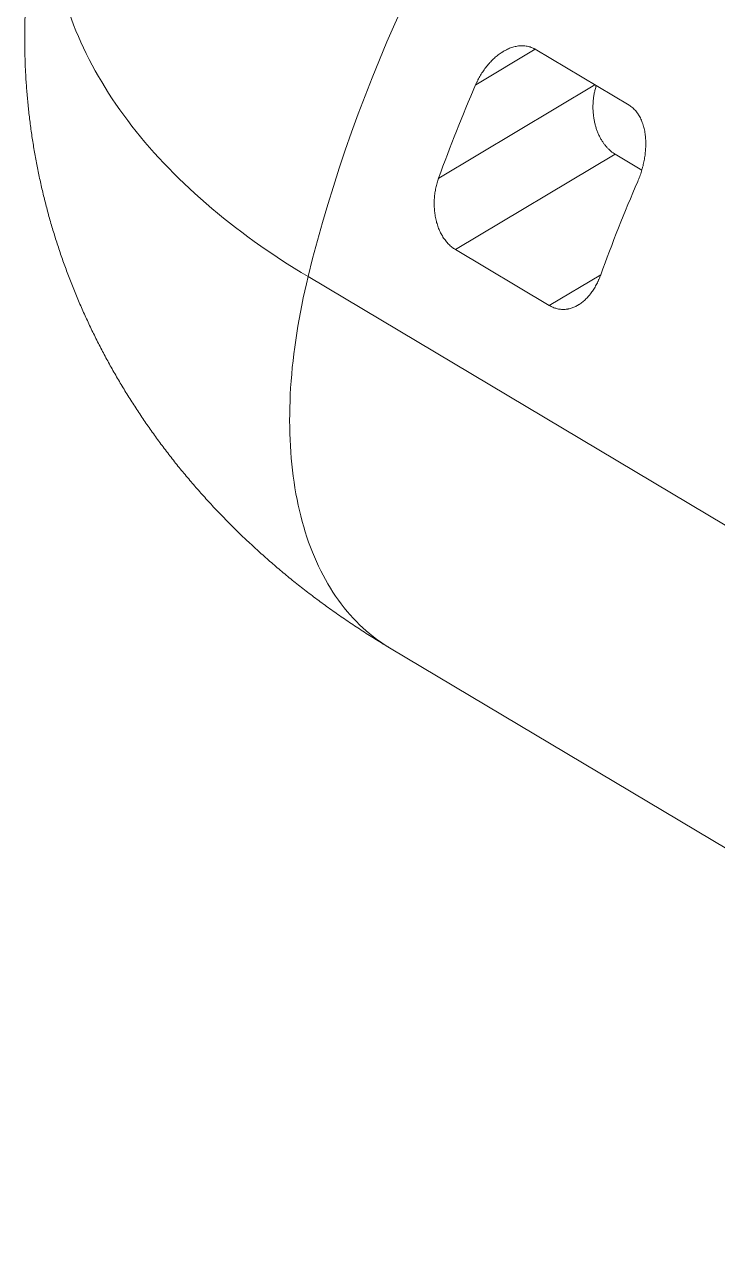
# Model space of a CAD drawing. Header units: millimetres. Extents: x 7939 to 8557, y 3805 to 4021.
# Drawn here: x 8308.06 to 8321.95, y 3832.75 to 3857.5 of the extents above; entities that cross this region are included whole.
import ezdxf

# ---------------------------------------------------------------- set-up
doc = ezdxf.new("R2010")
doc.units = ezdxf.units.MM
doc.layers.add('linea_gruesa', color=1, linetype='Continuous', lineweight=40)

msp = doc.modelspace()

# ---------------------------------------------------------------- linework, layer by layer
at = {"layer": 'linea_gruesa', "linetype": 'Continuous', "lineweight": 15, "extrusion": (-0.253745, -3.38569e-15, 0.967271)}
for p, q in [((8317.104, 3856.295, 75.838), (8318.298, 3857.007, 76.151)), ((8320.179, 3855.885, 76.644), (8318.298, 3857.007, 76.151)), ((8316.362, 3854.423, 75.643), (8319.495, 3856.293, 76.465)), ((8316.697, 3852.99, 75.731), (8319.901, 3854.902, 76.572)), ((8319.901, 3854.902, 76.572), (8320.435, 3854.583, 76.712)), ((8316.697, 3852.99, 75.731), (8318.578, 3851.867, 76.224)), ((8318.578, 3851.867, 76.224), (8319.611, 3852.484, 76.496)), ((8375.301, 3815.708, 91.105), (8313.744, 3852.446, 74.957)), ((8315.378, 3844.999, 75.385), (8376.935, 3808.261, 91.533))]:
    msp.add_line(p, q, dxfattribs=at)
at = {"layer": 'linea_gruesa', "linetype": 'Continuous', "lineweight": 15, "extrusion": (-0.253745, -3.38569e-15, 0.967271), "elevation": -2037.069, "flags": 128}
for points in [[(-3852.446, 8060.665), (-3852.807, 8060.759), (-3853.168, 8060.858), (-3853.531, 8060.963), (-3853.893, 8061.073), (-3854.256, 8061.189), (-3854.619, 8061.31), (-3854.983, 8061.436), (-3855.346, 8061.567), (-3855.709, 8061.704), (-3856.072, 8061.845), (-3856.434, 8061.991), (-3856.795, 8062.143), (-3857.155, 8062.299), (-3857.515, 8062.46), (-3857.873, 8062.626), (-3858.23, 8062.797), (-3858.586, 8062.972), (-3858.94, 8063.151), (-3859.292, 8063.335), (-3859.642, 8063.524), (-3859.99, 8063.716), (-3860.336, 8063.913), (-3860.679, 8064.114), (-3861.02, 8064.319), (-3861.358, 8064.528), (-3861.694, 8064.741), (-3862.027, 8064.958), (-3862.356, 8065.178), (-3862.682, 8065.402), (-3863.005, 8065.629), (-3863.324, 8065.86), (-3863.64, 8066.094), (-3863.952, 8066.331), (-3864.26, 8066.571), (-3864.564, 8066.814), (-3864.863, 8067.06), (-3865.159, 8067.309), (-3865.45, 8067.561), (-3865.736, 8067.815), (-3866.018, 8068.071), (-3866.295, 8068.33), (-3866.567, 8068.591), (-3866.834, 8068.854), (-3867.096, 8069.119), (-3867.352, 8069.387), (-3867.603, 8069.655), (-3867.849, 8069.926), (-3868.089, 8070.198), (-3868.324, 8070.472), (-3868.552, 8070.746), (-3868.775, 8071.022), (-3868.992, 8071.299), (-3869.203, 8071.577), (-3869.407, 8071.856), (-3869.605, 8072.136), (-3869.797, 8072.416), (-3869.983, 8072.697), (-3870.162, 8072.978), (-3870.334, 8073.259), (-3870.5, 8073.541), (-3870.659, 8073.822), (-3870.812, 8074.103), (-3870.957, 8074.384), (-3871.096, 8074.665), (-3871.227, 8074.945), (-3871.352, 8075.225), (-3871.469, 8075.504), (-3871.579, 8075.782), (-3871.683, 8076.059), (-3871.778, 8076.335), (-3871.867, 8076.61), (-3871.948, 8076.883), (-3872.022, 8077.155), (-3872.089, 8077.426), (-3872.148, 8077.695), (-3872.2, 8077.962), (-3872.245, 8078.227), (-3872.281, 8078.49), (-3872.311, 8078.751), (-3872.333, 8079.01), (-3872.347, 8079.267), (-3872.354, 8079.521), (-3872.354, 8079.772), (-3872.346, 8080.021), (-3872.33, 8080.267), (-3872.307, 8080.51), (-3872.276, 8080.751), (-3872.238, 8080.988), (-3872.193, 8081.222), (-3872.14, 8081.452), (-3872.079, 8081.68), (-3872.011, 8081.903), (-3871.936, 8082.124), (-3871.854, 8082.34), (-3871.764, 8082.553), (-3871.667, 8082.762), (-3871.563, 8082.967), (-3871.453, 8083.165)], [(-3862.428, 8055.874), (-3862.349, 8055.841), (-3862.233, 8055.793), (-3862.116, 8055.748), (-3861.999, 8055.705), (-3861.882, 8055.665), (-3861.765, 8055.626), (-3861.647, 8055.59), (-3861.529, 8055.557), (-3861.411, 8055.526), (-3861.293, 8055.497), (-3861.175, 8055.47), (-3861.056, 8055.446), (-3860.937, 8055.424), (-3860.818, 8055.404), (-3860.699, 8055.387), (-3860.58, 8055.372), (-3860.461, 8055.359), (-3860.342, 8055.349), (-3860.222, 8055.341), (-3860.103, 8055.335), (-3859.984, 8055.332), (-3859.864, 8055.331), (-3859.745, 8055.333), (-3859.625, 8055.336), (-3859.506, 8055.343), (-3859.387, 8055.351), (-3859.267, 8055.362), (-3859.148, 8055.375), (-3859.029, 8055.391), (-3858.91, 8055.409), (-3858.791, 8055.429), (-3858.673, 8055.452), (-3858.554, 8055.476), (-3858.436, 8055.504), (-3858.317, 8055.533), (-3858.199, 8055.565), (-3858.082, 8055.599), (-3857.964, 8055.636), (-3857.847, 8055.675), (-3857.73, 8055.716), (-3857.613, 8055.759), (-3857.497, 8055.805), (-3857.38, 8055.853), (-3857.264, 8055.904), (-3857.149, 8055.956), (-3857.034, 8056.011), (-3856.919, 8056.068), (-3856.805, 8056.128), (-3856.691, 8056.189), (-3856.577, 8056.253), (-3856.464, 8056.319), (-3856.351, 8056.388), (-3856.239, 8056.458), (-3856.127, 8056.531), (-3856.016, 8056.606), (-3855.905, 8056.683), (-3855.795, 8056.762), (-3855.685, 8056.844), (-3855.576, 8056.927), (-3855.467, 8057.013), (-3855.359, 8057.101), (-3855.251, 8057.191), (-3855.144, 8057.283), (-3855.038, 8057.377), (-3854.932, 8057.474), (-3854.827, 8057.572), (-3854.723, 8057.673), (-3854.619, 8057.775), (-3854.516, 8057.88), (-3854.414, 8057.986), (-3854.312, 8058.095), (-3854.211, 8058.205), (-3854.111, 8058.318), (-3854.011, 8058.432), (-3853.913, 8058.549), (-3853.815, 8058.667), (-3853.718, 8058.788), (-3853.621, 8058.91), (-3853.526, 8059.034), (-3853.431, 8059.16), (-3853.337, 8059.288), (-3853.244, 8059.417), (-3853.152, 8059.549), (-3853.06, 8059.682), (-3852.97, 8059.817), (-3852.88, 8059.954), (-3852.792, 8060.093), (-3852.704, 8060.233), (-3852.617, 8060.375), (-3852.531, 8060.519), (-3852.446, 8060.665)], [(-3852.446, 8060.665), (-3852.303, 8060.629), (-3852.16, 8060.595), (-3852.018, 8060.563), (-3851.876, 8060.533), (-3851.734, 8060.504), (-3851.593, 8060.477), (-3851.453, 8060.452), (-3851.312, 8060.428), (-3851.173, 8060.407), (-3851.034, 8060.387), (-3850.896, 8060.368), (-3850.759, 8060.352), (-3850.622, 8060.337), (-3850.486, 8060.324), (-3850.351, 8060.313), (-3850.216, 8060.303), (-3850.083, 8060.295), (-3849.95, 8060.29), (-3849.818, 8060.285), (-3849.688, 8060.283), (-3849.558, 8060.282), (-3849.429, 8060.284), (-3849.302, 8060.286), (-3849.175, 8060.291), (-3849.05, 8060.298), (-3848.925, 8060.306), (-3848.802, 8060.316), (-3848.681, 8060.328), (-3848.56, 8060.341), (-3848.441, 8060.357), (-3848.323, 8060.374), (-3848.206, 8060.392), (-3848.091, 8060.413), (-3847.977, 8060.435), (-3847.864, 8060.459), (-3847.753, 8060.485), (-3847.644, 8060.513), (-3847.536, 8060.542), (-3847.429, 8060.573), (-3847.324, 8060.605), (-3847.221, 8060.64), (-3847.119, 8060.676), (-3847.019, 8060.713), (-3846.921, 8060.753), (-3846.824, 8060.794), (-3846.729, 8060.836), (-3846.636, 8060.881), (-3846.544, 8060.926), (-3846.455, 8060.974), (-3846.367, 8061.023), (-3846.281, 8061.074), (-3846.196, 8061.126), (-3846.114, 8061.18), (-3846.034, 8061.235), (-3845.955, 8061.292), (-3845.879, 8061.351), (-3845.804, 8061.411), (-3845.731, 8061.472), (-3845.66, 8061.535), (-3845.592, 8061.599), (-3845.525, 8061.665), (-3845.461, 8061.733), (-3845.398, 8061.801), (-3845.337, 8061.871), (-3845.279, 8061.943), (-3845.223, 8062.016), (-3845.169, 8062.09), (-3845.117, 8062.165), (-3845.067, 8062.242), (-3845.019, 8062.32), (-3844.999, 8062.354)]]:
    msp.add_lwpolyline(points, dxfattribs=at)
at = {"layer": 'linea_gruesa', "linetype": 'Continuous', "lineweight": 15, "extrusion": (-0.253745, -3.38569e-15, 0.967271)}
for centre, radius, start, end in [((-3843.395, 8092.955, -2037.069), 31.573, 245.8859, 249.5569), ((-3841.438, 8096.358, -2037.069), 31.62, 245.8886, 249.5542)]:
    msp.add_arc(centre, radius, start, end, dxfattribs=at)
at = {"layer": 'linea_gruesa', "linetype": 'Continuous', "lineweight": 15}
for points, knots in [([(8309.111, 3862.428, 73.741), (8309.107, 3862.418, 73.74), (8309.084, 3862.365, 73.734), (8309.044, 3862.265, 73.723), (8308.99, 3862.13, 73.709), (8308.938, 3861.995, 73.696), (8308.887, 3861.859, 73.682), (8308.838, 3861.723, 73.669), (8308.79, 3861.586, 73.657), (8308.744, 3861.449, 73.645), (8308.699, 3861.311, 73.633), (8308.656, 3861.173, 73.622), (8308.615, 3861.035, 73.611), (8308.574, 3860.897, 73.6), (8308.536, 3860.758, 73.59), (8308.498, 3860.619, 73.58), (8308.463, 3860.479, 73.571), (8308.429, 3860.339, 73.562), (8308.396, 3860.199, 73.553), (8308.365, 3860.059, 73.545), (8308.335, 3859.918, 73.538), (8308.307, 3859.777, 73.53), (8308.281, 3859.636, 73.523), (8308.256, 3859.495, 73.517), (8308.232, 3859.353, 73.51), (8308.21, 3859.212, 73.505), (8308.19, 3859.07, 73.499), (8308.171, 3858.928, 73.494), (8308.153, 3858.786, 73.49), (8308.137, 3858.643, 73.486), (8308.123, 3858.501, 73.482), (8308.11, 3858.359, 73.478), (8308.099, 3858.216, 73.475), (8308.089, 3858.073, 73.473), (8308.081, 3857.931, 73.471), (8308.074, 3857.788, 73.469), (8308.069, 3857.645, 73.468), (8308.065, 3857.502, 73.467), (8308.063, 3857.359, 73.466), (8308.062, 3857.216, 73.466), (8308.063, 3857.074, 73.466), (8308.066, 3856.931, 73.467), (8308.07, 3856.788, 73.468), (8308.075, 3856.645, 73.469), (8308.082, 3856.503, 73.471), (8308.091, 3856.36, 73.473), (8308.101, 3856.218, 73.476), (8308.113, 3856.076, 73.479), (8308.126, 3855.933, 73.483), (8308.14, 3855.791, 73.486), (8308.156, 3855.649, 73.491), (8308.174, 3855.508, 73.495), (8308.193, 3855.366, 73.5), (8308.214, 3855.225, 73.506), (8308.236, 3855.084, 73.512), (8308.26, 3854.943, 73.518), (8308.285, 3854.802, 73.524), (8308.312, 3854.662, 73.531), (8308.34, 3854.522, 73.539), (8308.37, 3854.382, 73.547), (8308.401, 3854.242, 73.555), (8308.434, 3854.103, 73.563), (8308.468, 3853.964, 73.572), (8308.503, 3853.826, 73.582), (8308.54, 3853.687, 73.591), (8308.579, 3853.549, 73.601), (8308.619, 3853.412, 73.612), (8308.661, 3853.275, 73.623), (8308.704, 3853.138, 73.634), (8308.748, 3853.001, 73.646), (8308.794, 3852.865, 73.658), (8308.842, 3852.73, 73.67), (8308.891, 3852.595, 73.683), (8308.941, 3852.46, 73.696), (8308.993, 3852.326, 73.71), (8309.046, 3852.192, 73.724), (8309.101, 3852.058, 73.738), (8309.157, 3851.926, 73.753), (8309.214, 3851.793, 73.768), (8309.273, 3851.662, 73.784), (8309.334, 3851.53, 73.799), (8309.396, 3851.399, 73.816), (8309.459, 3851.269, 73.832), (8309.524, 3851.139, 73.849), (8309.59, 3851.01, 73.867), (8309.658, 3850.882, 73.884), (8309.726, 3850.754, 73.902), (8309.797, 3850.626, 73.921), (8309.869, 3850.5, 73.94), (8309.942, 3850.373, 73.959), (8310.016, 3850.248, 73.979), (8310.092, 3850.123, 73.998), (8310.17, 3849.999, 74.019), (8310.249, 3849.875, 74.039), (8310.329, 3849.752, 74.06), (8310.41, 3849.629, 74.082), (8310.493, 3849.508, 74.104), (8310.578, 3849.387, 74.126), (8310.663, 3849.266, 74.148), (8310.75, 3849.147, 74.171), (8310.839, 3849.028, 74.194), (8310.929, 3848.91, 74.218), (8311.02, 3848.792, 74.242), (8311.112, 3848.675, 74.266), (8311.206, 3848.559, 74.291), (8311.302, 3848.444, 74.316), (8311.398, 3848.329, 74.341), (8311.496, 3848.216, 74.367), (8311.596, 3848.103, 74.393), (8311.696, 3847.99, 74.419), (8311.798, 3847.879, 74.446), (8311.902, 3847.768, 74.473), (8312.006, 3847.658, 74.501), (8312.112, 3847.549, 74.528), (8312.22, 3847.441, 74.557), (8312.329, 3847.334, 74.585), (8312.439, 3847.227, 74.614), (8312.55, 3847.122, 74.643), (8312.663, 3847.017, 74.673), (8312.777, 3846.913, 74.703), (8312.892, 3846.81, 74.733), (8313.009, 3846.707, 74.764), (8313.127, 3846.606, 74.794), (8313.246, 3846.506, 74.826), (8313.366, 3846.406, 74.857), (8313.488, 3846.308, 74.889), (8313.611, 3846.21, 74.922), (8313.735, 3846.114, 74.954), (8313.861, 3846.018, 74.987), (8313.988, 3845.923, 75.02), (8314.116, 3845.83, 75.054), (8314.245, 3845.737, 75.088), (8314.375, 3845.645, 75.122), (8314.507, 3845.555, 75.157), (8314.64, 3845.465, 75.191), (8314.774, 3845.377, 75.227), (8314.909, 3845.289, 75.262), (8315.045, 3845.203, 75.298), (8315.183, 3845.117, 75.334), (8315.294, 3845.05, 75.363), (8315.359, 3845.011, 75.38), (8315.378, 3844.999, 75.385)], [0, 0, 0, 0, 0.001486, 0.008642, 0.015789, 0.022927, 0.030055, 0.037174, 0.044285, 0.051387, 0.058481, 0.065568, 0.072646, 0.079718, 0.086782, 0.09384, 0.100891, 0.107936, 0.114975, 0.122009, 0.129036, 0.136059, 0.143076, 0.150089, 0.157097, 0.164101, 0.171101, 0.178097, 0.185089, 0.192078, 0.199064, 0.206047, 0.213028, 0.220006, 0.226981, 0.233955, 0.240927, 0.247897, 0.254866, 0.261834, 0.268801, 0.275768, 0.282734, 0.289699, 0.296665, 0.303631, 0.310597, 0.317564, 0.324531, 0.3315, 0.33847, 0.345442, 0.352415, 0.35939, 0.366368, 0.373348, 0.380331, 0.387317, 0.394306, 0.401298, 0.408294, 0.415294, 0.422299, 0.429307, 0.436321, 0.443339, 0.450363, 0.457392, 0.464427, 0.471467, 0.478515, 0.485568, 0.492629, 0.499696, 0.506771, 0.513854, 0.520945, 0.528044, 0.535152, 0.542268, 0.549394, 0.556529, 0.563674, 0.570829, 0.577995, 0.585171, 0.592359, 0.599557, 0.606768, 0.613991, 0.621226, 0.628474, 0.635735, 0.643009, 0.650297, 0.657599, 0.664916, 0.672247, 0.679594, 0.686956, 0.694334, 0.701728, 0.709138, 0.716565, 0.724009, 0.731471, 0.73895, 0.746448, 0.753963, 0.761497, 0.76905, 0.776622, 0.784213, 0.791823, 0.799454, 0.807104, 0.814774, 0.822464, 0.830175, 0.837906, 0.845657, 0.853429, 0.861221, 0.869034, 0.876867, 0.88472, 0.892594, 0.900487, 0.9084, 0.916333, 0.924285, 0.932256, 0.940245, 0.948253, 0.956278, 0.964321, 0.972381, 0.980457, 0.988548, 0.996655, 1, 1, 1, 1]), ([(8318.298, 3857.007, 76.151), (8318.292, 3857.011, 76.149), (8318.285, 3857.015, 76.148), (8318.272, 3857.022, 76.144), (8318.266, 3857.025, 76.143), (8318.246, 3857.034, 76.137), (8318.233, 3857.04, 76.134), (8318.192, 3857.056, 76.123), (8318.164, 3857.063, 76.116), (8318.121, 3857.071, 76.105), (8318.107, 3857.074, 76.101), (8318.085, 3857.076, 76.095), (8318.078, 3857.076, 76.093), (8318.063, 3857.077, 76.089), (8318.056, 3857.078, 76.088), (8318.019, 3857.079, 76.078), (8317.99, 3857.077, 76.07), (8317.93, 3857.069, 76.055), (8317.901, 3857.063, 76.047), (8317.842, 3857.048, 76.031), (8317.812, 3857.038, 76.024), (8317.755, 3857.014, 76.008), (8317.726, 3857.001, 76.001), (8317.684, 3856.978, 75.99), (8317.67, 3856.971, 75.986), (8317.649, 3856.958, 75.981), (8317.642, 3856.954, 75.979), (8317.628, 3856.945, 75.975), (8317.622, 3856.941, 75.974), (8317.588, 3856.918, 75.965), (8317.561, 3856.899, 75.958), (8317.509, 3856.857, 75.944), (8317.484, 3856.835, 75.938), (8317.435, 3856.789, 75.925), (8317.411, 3856.765, 75.918), (8317.382, 3856.733, 75.911), (8317.377, 3856.727, 75.909), (8317.365, 3856.714, 75.906), (8317.359, 3856.707, 75.905), (8317.343, 3856.687, 75.9), (8317.332, 3856.674, 75.898), (8317.299, 3856.633, 75.889), (8317.279, 3856.605, 75.884), (8317.239, 3856.547, 75.873), (8317.22, 3856.517, 75.868), (8317.184, 3856.456, 75.859), (8317.167, 3856.425, 75.854), (8317.146, 3856.385, 75.849), (8317.142, 3856.377, 75.848), (8317.134, 3856.361, 75.846), (8317.126, 3856.344, 75.844), (8317.119, 3856.328, 75.842), (8317.113, 3856.315, 75.84), (8317.11, 3856.309, 75.84), (8317.108, 3856.303, 75.839), (8317.106, 3856.299, 75.838), (8317.105, 3856.297, 75.838), (8317.104, 3856.295, 75.838)], [0, 0, 0, 0, 0.015625, 0.015625, 0.03125, 0.03125, 0.0625, 0.0625, 0.125, 0.125, 0.15625, 0.15625, 0.171875, 0.171875, 0.1875, 0.1875, 0.25, 0.25, 0.3125, 0.3125, 0.375, 0.375, 0.4375, 0.4375, 0.46875, 0.46875, 0.484375, 0.484375, 0.5, 0.5, 0.5625, 0.5625, 0.625, 0.625, 0.6875, 0.6875, 0.703125, 0.703125, 0.71875, 0.71875, 0.75, 0.75, 0.8125, 0.8125, 0.875, 0.875, 0.9375, 0.9375, 0.953125, 0.953125, 0.96875, 0.984375, 0.984375, 0.992187, 0.996094, 0.996094, 1, 1, 1, 1]), ([(8319.521, 3856.277, 76.472), (8319.517, 3856.265, 76.471), (8319.505, 3856.228, 76.468), (8319.489, 3856.163, 76.464), (8319.474, 3856.085, 76.46), (8319.463, 3856.005, 76.457), (8319.456, 3855.925, 76.455), (8319.454, 3855.844, 76.454), (8319.457, 3855.763, 76.455), (8319.464, 3855.682, 76.457), (8319.475, 3855.601, 76.46), (8319.491, 3855.525, 76.464), (8319.51, 3855.451, 76.469), (8319.533, 3855.382, 76.475), (8319.56, 3855.315, 76.482), (8319.59, 3855.25, 76.49), (8319.623, 3855.191, 76.499), (8319.658, 3855.137, 76.508), (8319.694, 3855.088, 76.517), (8319.732, 3855.042, 76.527), (8319.773, 3854.999, 76.538), (8319.815, 3854.962, 76.549), (8319.857, 3854.929, 76.56), (8319.886, 3854.911, 76.568), (8319.901, 3854.902, 76.572)], [0, 0, 0, 0, 0.02511, 0.075355, 0.125649, 0.175878, 0.225941, 0.276185, 0.326635, 0.37714, 0.427561, 0.47778, 0.524116, 0.570648, 0.617235, 0.663744, 0.710062, 0.752058, 0.794219, 0.836431, 0.878583, 0.920572, 0.960286, 1, 1, 1, 1]), ([(8320.353, 3854.356, 76.69), (8320.367, 3854.389, 76.694), (8320.381, 3854.422, 76.697), (8320.406, 3854.491, 76.704), (8320.417, 3854.525, 76.707), (8320.434, 3854.578, 76.711), (8320.439, 3854.596, 76.713), (8320.446, 3854.622, 76.715), (8320.449, 3854.631, 76.715), (8320.453, 3854.649, 76.716), (8320.456, 3854.658, 76.717), (8320.467, 3854.703, 76.72), (8320.474, 3854.739, 76.722), (8320.488, 3854.81, 76.726), (8320.494, 3854.846, 76.727), (8320.503, 3854.918, 76.73), (8320.507, 3854.955, 76.731), (8320.512, 3855.027, 76.732), (8320.513, 3855.063, 76.732), (8320.514, 3855.109, 76.732), (8320.514, 3855.118, 76.732), (8320.513, 3855.136, 76.732), (8320.513, 3855.145, 76.732), (8320.513, 3855.172, 76.732), (8320.512, 3855.19, 76.732), (8320.508, 3855.243, 76.731), (8320.505, 3855.278, 76.73), (8320.495, 3855.348, 76.727), (8320.489, 3855.382, 76.726), (8320.477, 3855.432, 76.723), (8320.473, 3855.449, 76.722), (8320.466, 3855.474, 76.72), (8320.463, 3855.482, 76.719), (8320.458, 3855.498, 76.718), (8320.456, 3855.506, 76.717), (8320.442, 3855.546, 76.714), (8320.43, 3855.577, 76.71), (8320.403, 3855.637, 76.703), (8320.387, 3855.665, 76.699), (8320.366, 3855.699, 76.694), (8320.362, 3855.706, 76.692), (8320.355, 3855.715, 76.691), (8320.353, 3855.719, 76.69), (8320.348, 3855.725, 76.689), (8320.346, 3855.728, 76.688), (8320.334, 3855.744, 76.685), (8320.325, 3855.757, 76.683), (8320.295, 3855.792, 76.675), (8320.274, 3855.813, 76.669), (8320.228, 3855.852, 76.657), (8320.204, 3855.869, 76.651), (8320.179, 3855.885, 76.644)], [0, 0, 0, 0, 0.0625, 0.0625, 0.125, 0.125, 0.15625, 0.15625, 0.171875, 0.171875, 0.1875, 0.1875, 0.25, 0.25, 0.3125, 0.3125, 0.375, 0.375, 0.4375, 0.4375, 0.453125, 0.453125, 0.46875, 0.46875, 0.5, 0.5, 0.5625, 0.5625, 0.625, 0.625, 0.65625, 0.65625, 0.671875, 0.671875, 0.6875, 0.6875, 0.75, 0.75, 0.8125, 0.8125, 0.828125, 0.828125, 0.835937, 0.835937, 0.84375, 0.84375, 0.875, 0.875, 0.9375, 0.9375, 1, 1, 1, 1]), ([(8316.362, 3854.423, 75.643), (8316.351, 3854.391, 75.64), (8316.34, 3854.359, 75.637), (8316.322, 3854.293, 75.633), (8316.313, 3854.26, 75.63), (8316.299, 3854.193, 75.627), (8316.293, 3854.159, 75.625), (8316.283, 3854.091, 75.622), (8316.279, 3854.056, 75.621), (8316.275, 3854.004, 75.62), (8316.274, 3853.986, 75.62), (8316.273, 3853.951, 75.62), (8316.272, 3853.934, 75.62), (8316.272, 3853.882, 75.62), (8316.273, 3853.847, 75.62), (8316.277, 3853.778, 75.621), (8316.281, 3853.744, 75.622), (8316.29, 3853.676, 75.624), (8316.296, 3853.642, 75.626), (8316.305, 3853.6, 75.628), (8316.307, 3853.591, 75.629), (8316.311, 3853.575, 75.63), (8316.313, 3853.566, 75.63), (8316.319, 3853.541, 75.632), (8316.324, 3853.525, 75.633), (8316.338, 3853.477, 75.637), (8316.349, 3853.445, 75.64), (8316.373, 3853.384, 75.646), (8316.387, 3853.354, 75.65), (8316.408, 3853.311, 75.655), (8316.416, 3853.296, 75.657), (8316.428, 3853.275, 75.66), (8316.432, 3853.268, 75.662), (8316.44, 3853.254, 75.664), (8316.444, 3853.247, 75.665), (8316.466, 3853.214, 75.67), (8316.484, 3853.188, 75.675), (8316.521, 3853.14, 75.685), (8316.541, 3853.118, 75.69), (8316.583, 3853.076, 75.701), (8316.604, 3853.056, 75.707), (8316.65, 3853.02, 75.719), (8316.673, 3853.004, 75.725), (8316.697, 3852.99, 75.731)], [0, 0, 0, 0, 0.0625, 0.0625, 0.125, 0.125, 0.1875, 0.1875, 0.25, 0.25, 0.28125, 0.28125, 0.3125, 0.3125, 0.375, 0.375, 0.4375, 0.4375, 0.5, 0.5, 0.515625, 0.515625, 0.53125, 0.53125, 0.5625, 0.5625, 0.625, 0.625, 0.6875, 0.6875, 0.71875, 0.71875, 0.734375, 0.734375, 0.75, 0.75, 0.8125, 0.8125, 0.875, 0.875, 0.9375, 0.9375, 1, 1, 1, 1]), ([(8318.578, 3851.867, 76.224), (8318.602, 3851.853, 76.231), (8318.626, 3851.841, 76.237), (8318.675, 3851.82, 76.25), (8318.701, 3851.811, 76.257), (8318.752, 3851.798, 76.27), (8318.778, 3851.793, 76.277), (8318.829, 3851.788, 76.29), (8318.855, 3851.787, 76.297), (8318.894, 3851.789, 76.307), (8318.907, 3851.79, 76.311), (8318.926, 3851.792, 76.316), (8318.933, 3851.793, 76.318), (8318.946, 3851.795, 76.321), (8318.952, 3851.796, 76.323), (8318.985, 3851.803, 76.331), (8319.01, 3851.81, 76.338), (8319.06, 3851.827, 76.351), (8319.085, 3851.837, 76.358), (8319.122, 3851.855, 76.367), (8319.134, 3851.861, 76.37), (8319.152, 3851.871, 76.375), (8319.158, 3851.875, 76.377), (8319.169, 3851.882, 76.38), (8319.175, 3851.886, 76.381), (8319.205, 3851.905, 76.389), (8319.228, 3851.922, 76.395), (8319.272, 3851.958, 76.407), (8319.294, 3851.977, 76.412), (8319.336, 3852.019, 76.423), (8319.356, 3852.041, 76.429), (8319.381, 3852.07, 76.435), (8319.386, 3852.076, 76.436), (8319.395, 3852.088, 76.439), (8319.4, 3852.094, 76.44), (8319.414, 3852.112, 76.444), (8319.424, 3852.125, 76.446), (8319.451, 3852.163, 76.454), (8319.468, 3852.189, 76.458), (8319.501, 3852.244, 76.467), (8319.517, 3852.272, 76.471), (8319.539, 3852.315, 76.477), (8319.547, 3852.33, 76.479), (8319.557, 3852.353, 76.481), (8319.561, 3852.36, 76.482), (8319.567, 3852.375, 76.484), (8319.571, 3852.383, 76.485), (8319.587, 3852.421, 76.489), (8319.6, 3852.452, 76.493), (8319.611, 3852.484, 76.496)], [0, 0, 0, 0, 0.0625, 0.0625, 0.125, 0.125, 0.1875, 0.1875, 0.25, 0.25, 0.28125, 0.28125, 0.296875, 0.296875, 0.3125, 0.3125, 0.375, 0.375, 0.4375, 0.4375, 0.46875, 0.46875, 0.484375, 0.484375, 0.5, 0.5, 0.5625, 0.5625, 0.625, 0.625, 0.6875, 0.6875, 0.703125, 0.703125, 0.71875, 0.71875, 0.75, 0.75, 0.8125, 0.8125, 0.875, 0.875, 0.90625, 0.90625, 0.921875, 0.921875, 0.9375, 0.9375, 1, 1, 1, 1])]:
    msp.add_open_spline(points, degree=3, knots=knots, dxfattribs=at)

doc.saveas('drawing.dxf')
